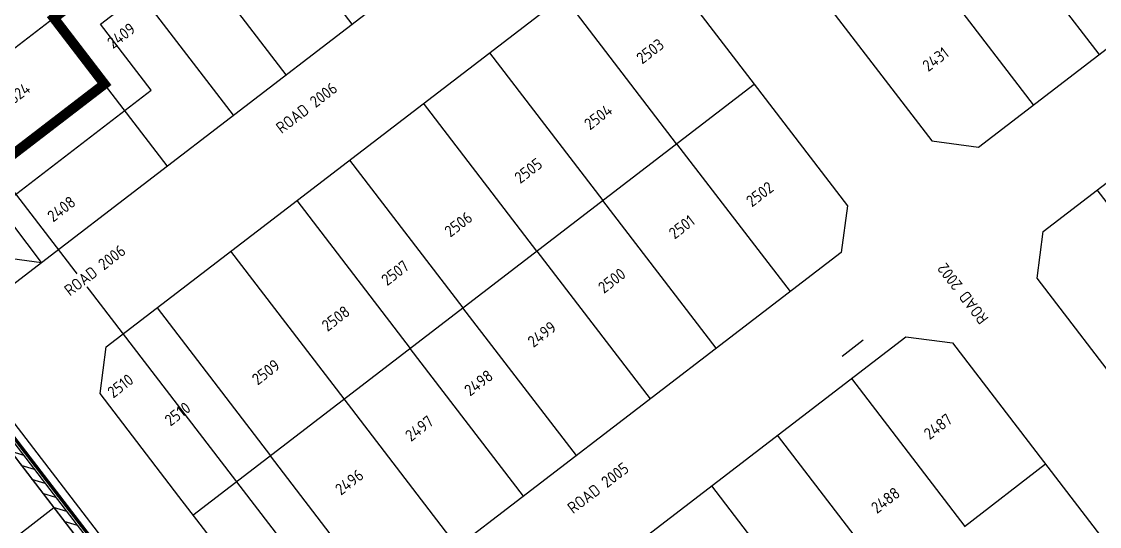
# Model space of a CAD drawing. Extents: x 296374 to 298792, y 6267790 to 6270844.
# Drawn here: x 298047.5 to 298209.6, y 6269853.6 to 6269929.5 of the extents above; entities that cross this region are included whole.
import ezdxf

# ---------------------------------------------------------------- set-up
doc = ezdxf.new("R2010")
doc.units = 0
for name, pattern in [('DASHDOT', [7, 5, -2]), ('DASHED', [0.75, 0.5, -0.25]), ('IE Trench LV', [6.5, 5, -1.5])]:
    doc.linetypes.add(name, pattern=pattern)
for name, color, linetype in [('_User_Boundary_Stage25', 252, 'DASHDOT'), ('_User_Easement', 7, 'Continuous'), ('_User_xref', 6, 'Continuous'), ('Mains_HV_NEW_U97', 2, 'Continuous'), ('Notes', 7, 'Continuous'), ('Trench_SP_NEW', 2, 'IE Trench LV'), ('X-Masterplan_LotLayout_P2$0$D-LO-Stage 24', 251, 'Continuous'), ('X-Masterplan_LotLayout_P2$0$D-LO-Stage 25', 251, 'Continuous'), ('X-Masterplan_LotLayout_P2$0$D-RD-Stage24_BDY', 252, 'Continuous'), ('XR-600340-P4-CI-DESIGN (06032016)$0$GN-ANNO-LOT-No.', 251, 'Continuous')]:
    doc.layers.add(name, color=color, linetype=linetype)
doc.layers.add('Viewports', color=6, linetype='Continuous', plot=False)
doc.styles.add('CDD_AN-ISOCP', font='isocp.shx')
doc.styles.get("Standard").update_dxf_attribs({"font": 'arial.ttf'})
doc.styles.add('XR-600340-P4-CI-DESIGN (06032016)$0$CDD_AN-ISOCP', font='isocp.shx')
doc.linetypes.add('Cable 1', pattern='A,7,-3,["//",Standard,S=1.5,R=0,X=-2.1,Y=-0.7],-0.001', length=10.001)
doc.linetypes.add('IE Trench HV', pattern='A,7,-0.2,["/",Standard,S=3,R=0,X=0.6,Y=-1.4],-2.5', length=9.7)

# ---------------------------------------------------------------- blocks, each defined once
blk = doc.blocks.new('XR-600340-P4-CI-DESIGN (06032016)')
at = {"layer": 'Defpoints', "flags": 128}
blk.add_lwpolyline([(298174.02, 6269881.62), (298170.85, 6269879.19)], dxfattribs=at)
at = {"layer": 'XR-600340-P4-CI-DESIGN (06032016)$0$GN-ANNO-LOT-No.', "linetype": 'ByBlock', "char_height": 1.75, "attachment_point": 5, "rotation": 37.4542, "style": 'XR-600340-P4-CI-DESIGN (06032016)$0$CDD_AN-ISOCP'}
for s, insert in [('2409', (298062.46, 6269927.41)), ('2503', (298142, 6269925.07)), ('2431', (298184.92, 6269923.86)), ('2624', (298046.68, 6269918.43)), ('2504', (298134.19, 6269915.19)), ('2505', (298123.68, 6269907.12)), ('2502', (298158.49, 6269903.58)), ('2408', (298053.47, 6269901.36)), ('2506', (298113.17, 6269899.06)), ('2501', (298146.75, 6269898.66)), ('2507', (298103.65, 6269891.75)), ('2500', (298136.24, 6269890.59)), ('2508', (298094.72, 6269884.9)), ('2499', (298125.72, 6269882.53)), ('2509', (298084.21, 6269876.84)), ('2498', (298116.2, 6269875.22)), ('2497', (298107.28, 6269868.38)), ('2487', (298185.28, 6269868.67)), ('2496', (298096.76, 6269860.31)), ('2488', (298177.39, 6269857.58))]:
    blk.add_mtext(s, dxfattribs=dict(at, insert=insert))
for insert, width in [((298062.34, 6269874.77), 5.7093), ((298070.94, 6269870.55), 6.3666)]:
    blk.add_mtext('2510', dxfattribs=dict(at, insert=insert, width=width))
blk = doc.blocks.new('X-Masterplan_LotLayout_P2')
at = {"layer": 'X-Masterplan_LotLayout_P2$0$D-LO-Stage 24'}
for p, q in [((298209.52, 6269924.61), (298192.48, 6269946.82)), ((298182.56, 6269939.22), (298199.6, 6269917)), ((298145.98, 6269911.15), (298128.94, 6269933.37)), ((298117.83, 6269924.85), (298134.88, 6269902.63)), ((298073.23, 6269855.33), (298157.65, 6269920.1)), ((298124.96, 6269895.02), (298107.91, 6269917.24)), ((298145.98, 6269911.15), (298163.03, 6269888.94)), ((298096.81, 6269908.72), (298113.85, 6269886.5)), ((298226.28, 6269882.01), (298209.23, 6269904.22)), ((298088.87, 6269902.63), (298105.92, 6269880.41)), ((298151.92, 6269880.42), (298134.88, 6269902.63)), ((298096, 6269872.8), (298078.96, 6269895.02)), ((298124.96, 6269895.02), (298142, 6269872.81)), ((298067.85, 6269886.5), (298084.89, 6269864.28)), ((298130.9, 6269864.29), (298113.85, 6269886.5)), ((298122.96, 6269858.2), (298105.92, 6269880.41)), ((298172.27, 6269875.86), (298189.31, 6269853.65)), ((298113.04, 6269850.59), (298096, 6269872.8)), ((298178.2, 6269845.12), (298161.16, 6269867.34)), ((298101.94, 6269842.07), (298084.89, 6269864.28)), ((298201.47, 6269862.98), (298189.26, 6269853.6)), ((298151.24, 6269859.73), (298168.29, 6269837.52)), ((298052.31, 6269856.43), (298030.1, 6269839.38))]:
    blk.add_line(p, q, dxfattribs=at)
at = {"layer": 'X-Masterplan_LotLayout_P2$0$D-LO-Stage 24', "flags": 128}
for points in [[(298080.1, 6269951.36), (298097.14, 6269929.14)], [(298070.19, 6269943.74), (298087.23, 6269921.53)], [(298062.25, 6269937.66), (298079.29, 6269915.44)], [(298069.38, 6269907.83), (298052.33, 6269930.05)], [(298059.94, 6269920.13), (298037.07, 6269902.58)]]:
    blk.add_lwpolyline(points, dxfattribs=at)
at = {"layer": 'X-Masterplan_LotLayout_P2$0$D-LO-Stage 25', "flags": 128}
blk.add_lwpolyline([(298052.33, 6269930.05), (298052.33, 6269930.05), (298029.46, 6269912.5)], dxfattribs=at)
at = {"layer": 'X-Masterplan_LotLayout_P2$0$D-RD-Stage24_BDY'}
for points in [[(298170.34, 6269929.84), (298184.34, 6269911.59), (298191.35, 6269910.67), (298285.58, 6269982.96), (298286.5, 6269989.97), (298272.5, 6270008.22), (298258.5, 6270026.47), (298251.49, 6270027.39), (298157.26, 6269955.1), (298156.34, 6269948.09)], [(298201.09, 6269897.98), (298295.32, 6269970.27), (298302.33, 6269969.35), (298330.33, 6269932.85), (298329.4, 6269925.84), (298235.18, 6269853.55), (298228.17, 6269854.47), (298200.17, 6269890.97)], [(298071.14, 6269858.17), (298059.29, 6269873.62), (298060.21, 6269880.63), (298136.63, 6269939.27), (298143.65, 6269938.35), (298157.65, 6269920.1), (298171.65, 6269901.85), (298170.72, 6269894.84), (298094.3, 6269836.21), (298087.29, 6269837.13)], [(298187.47, 6269881.23), (298215.47, 6269844.73), (298214.55, 6269837.72), (298138.13, 6269779.08), (298131.11, 6269780.01), (298103.11, 6269816.5), (298104.04, 6269823.51), (298180.46, 6269882.15)]]:
    blk.add_lwpolyline(points, close=True, dxfattribs=at)
for points in [[(298043.46, 6269894.25), (298043.46, 6269894.25), (298050.47, 6269893.33), (298126.9, 6269951.97), (298127.82, 6269958.98)], [(298036.18, 6269877.45), (298147.03, 6269732.98)]]:
    blk.add_lwpolyline(points, dxfattribs=at)

msp = doc.modelspace()

# ---------------------------------------------------------------- linework, layer by layer
at = {"layer": '_User_Boundary_Stage25', "linetype": 'DASHED', "lineweight": -3, "ltscale": 10, "const_width": 1.5, "flags": 128}
msp.add_lwpolyline([(297948.86, 6270032.68), (297942.89, 6269990.2, -0.083685), (297919.19, 6269986.9), (297914.89, 6269992.16), (297914.95, 6269992.58), (297899.11, 6269994.8), (297897.98, 6269986.77), (297845.65, 6269994.12), (297834.52, 6269916, 0.033879), (297832.69, 6269890.5), (297837.81, 6269886.03), (297839.47, 6269870.11), (297838.73, 6269870.04), (297834.37, 6269864.66), (297861.2, 6269606.41), (297889.05, 6269609.32), (297864.2, 6269847.55), (297906.07, 6269851.92, 0.131604), (297994.51, 6269885.77), (298008.97, 6269866.91), (298031.19, 6269883.96), (298030.63, 6269884.69), (298043.46, 6269894.25), (298037.07, 6269902.58), (298059.94, 6269920.13), (298052.33, 6269930.05), (298091.6, 6269960.18), (298101.65, 6269947.09), (298123.86, 6269964.13), (298127.82, 6269958.98), (298140.51, 6269968.72), (298136.56, 6269973.87), (298156.39, 6269989.09), (298146.35, 6270002.18), (298206.46, 6270048.3), (298223.5, 6270026.09), (298241.75, 6270040.09), (298242.67, 6270047.1), (298256.16, 6270057.45), (298230.6, 6270090.76), (298231.53, 6270097.79), (298221.31, 6270111.12), (298219.54, 6270109.77), (298212.53, 6270110.69), (298170.41, 6270165.59), (298158.67, 6270156.58), (298157.74, 6270149.57), (298139.5, 6270135.58), (298122.44, 6270157.78), (298062.36, 6270111.68), (298069.66, 6270102.19), (298079.42, 6270089.48), (298063.52, 6270077.28), (298056.51, 6270078.2), (298043.81, 6270068.46), (298042.89, 6270061.45), (298024.64, 6270047.45), (298007.6, 6270069.67), (297957.76, 6270031.43), (297948.86, 6270032.68)], format="xyb", dxfattribs=at)
at = {"layer": 'Mains_HV_NEW_U97', "linetype": 'Cable 1', "lineweight": -3, "ltscale": 0.95, "flags": 128}
msp.add_lwpolyline([(298080.25, 6269978.14), (298074.59, 6269982.22), (298070.23, 6269987.9), (297993.27, 6269928.85), (297997.97, 6269922.53), (298006.21, 6269921.44), (298166.6, 6269712.39), (298165.36, 6269702.94), (298257.16, 6269773.37), (298258.98, 6269777.45), (298279.33, 6269795.32), (298283.83, 6269796.1), (298289.31, 6269798.03), (298293.16, 6269800.98), (298382.6, 6269869.6), (298386.48, 6269872.58, 0.055907), (298409.24, 6269894.33), (298428.85, 6269868.66)], format="xyb", dxfattribs=at)
at = {"layer": 'Trench_SP_NEW', "linetype": 'IE Trench HV', "lineweight": -3, "const_width": 0.5, "flags": 128}
msp.add_lwpolyline([(298022.67, 6269897.86), (298165.24, 6269712.03), (298164.23, 6269704.32)], dxfattribs=at)
at = {"layer": 'Viewports', "lineweight": -3, "flags": 128}
msp.add_lwpolyline([(297906.59, 6269846.95, 0.125023), (297993.46, 6269878.92), (298008.18, 6269859.73), (298038.33, 6269882.86), (298037.77, 6269883.59), (298050.47, 6269893.33), (298044.08, 6269901.66), (298066.95, 6269919.21), (298059.34, 6269929.13), (298090.68, 6269953.17), (298100.72, 6269940.08), (298119.07, 6269945.96), (298126.9, 6269951.97), (298147.52, 6269967.79), (298143.57, 6269972.95), (298165.78, 6269989.99), (298155.74, 6270003.09), (298205.53, 6270041.29), (298222.58, 6270019.08)], format="xyb", dxfattribs=at)
msp.add_lwpolyline([(298173.77, 6269737.97), (298248.22, 6269816.81), (298310.48, 6269855.49), (298464.92, 6269949.25), (298601.92, 6269925.71), (298353.2, 6269752.58), (298234.78, 6269711.71), (298171.8, 6269663.89), (298115.62, 6269735.12), (298006.49, 6269879.83), (298043.84, 6269907.1)], close=True, dxfattribs=at)

# ---------------------------------------------------------------- block references
at = {"layer": '_User_xref', "color": 6}
msp.add_blockref('X-Masterplan_LotLayout_P2', (0, 0), dxfattribs=at)
at = {"layer": '_User_xref', "color": 6, "lineweight": -3}
msp.add_blockref('XR-600340-P4-CI-DESIGN (06032016)', (0, 0), dxfattribs=at)

# ---------------------------------------------------------------- next in the draw order: texts
at = {"layer": 'Notes', "char_height": 1.75, "width": 11.13, "attachment_point": 1, "style": 'CDD_AN-ISOCP', "bg_fill": 3, "box_fill_scale": 1.2, "bg_fill_color": 256, "bg_fill_transparency": 0}
for s, insert, rotation in [('ROAD 2006', (298085.52, 6269913.97), 37.4972), ('ROAD 2006', (298053.69, 6269889.55), 37.4972), ('ROAD 2002', (298191.59, 6269883.85), 127.4972), ('ROAD 2005', (298129.35, 6269856.84), 37.4972)]:
    msp.add_mtext(s, dxfattribs=dict(at, insert=insert, rotation=rotation))

# ---------------------------------------------------------------- next in the draw order: hatches: boundary and pattern name
at = {"layer": '_User_Easement'}
h = msp.add_hatch(dxfattribs=at)
h.set_pattern_fill('ANSI31', color=256, scale=0.48, angle=80)
h.set_pattern_definition([(342.4972, (298031.1893, 6269883.9587), (0.458346, 1.453442), [])])
h.paths.add_polyline_path([(298163.47, 6269711.56), (298162.54, 6269704.54), (298163.73, 6269704.39), (298164.72, 6269711.89), (298031.65, 6269885.33), (298030.7, 6269884.6)])

# ---------------------------------------------------------------- next in the draw order: linework, layer by layer
at = {"layer": '_User_Easement', "flags": 128}
msp.add_lwpolyline([(298163.73, 6269704.39), (298164.72, 6269711.89), (298031.65, 6269885.33), (298030.7, 6269884.6), (298163.47, 6269711.56), (298162.54, 6269704.54), (298163.73, 6269704.39)], dxfattribs=at)

doc.saveas('drawing.dxf')
